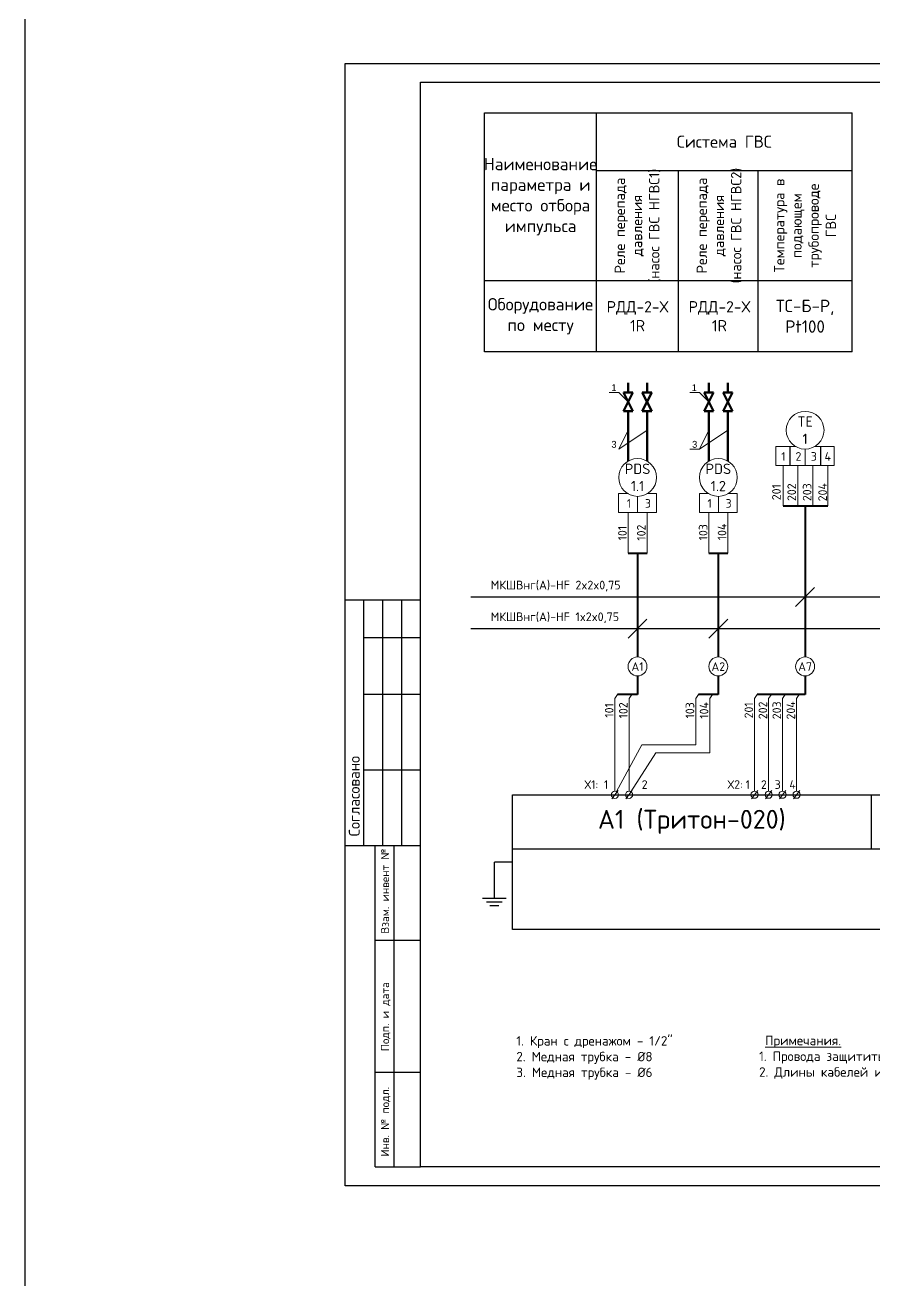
# Model space of a CAD drawing. Header units: millimetres. Extents: x 1606 to 7674, y 609 to 4159.
# Drawn here: x 3093.5 to 3318.1, y 2572.2 to 2904.3 of the extents above; entities that cross this region are included whole.
import ezdxf

# ---------------------------------------------------------------- set-up
doc = ezdxf.new("R2010")
doc.units = ezdxf.units.MM
doc.linetypes.add('K5LT_BASIC', pattern=[0])
doc.layers.add('24VDC', color=7, linetype='Continuous')
doc.layers.add('Рамка', color=7, linetype='Continuous', lineweight=50)

msp = doc.modelspace()

# ---------------------------------------------------------------- linework, layer by layer
at = {"color": 1}
for p, q in [((3244.69788, 2817.82295), (3244.69788, 2881.10405)), ((3244.69788, 2817.82295), (3244.69788, 2881.10405)), ((3312.31904, 2817.82295), (3312.31904, 2881.10405)), ((3244.69788, 2865.78946), (3312.31904, 2865.78946)), ((3266.37295, 2817.82295), (3266.37295, 2865.78946)), ((3287.42308, 2817.82295), (3287.42308, 2865.78946)), ((3215.03814, 2836.6727), (3244.69788, 2836.6727)), ((3244.69788, 2836.6727), (3312.31904, 2836.6727)), ((3317.31904, 2700.61568), (3317.31904, 2686.27777)), ((3222.48535, 2686.27777), (3423.682, 2686.27777)), ((3217.66015, 2673.27223), (3217.66015, 2682.7692)), ((3222.48535, 2682.7692), (3217.66015, 2682.7692)), ((3214.53788, 2673.27223), (3220.78242, 2673.27223)), ((3215.55921, 2672.2509), (3219.76109, 2672.2509)), ((3216.47986, 2671.33025), (3218.84044, 2671.33025))]:
    msp.add_line(p, q, dxfattribs=at)
at = {"color": 4, "ltscale": 2}
for p, q in [((3295.86736, 2792.7528), (3295.86736, 2787.73336)), ((3303.917, 2792.7528), (3303.917, 2787.73336))]:
    msp.add_line(p, q, dxfattribs=at)
at = {"color": 1}
for points in [[(3244.69788, 2817.82295), (3215.03814, 2817.82295), (3215.03814, 2881.10405), (3244.69788, 2881.10405)], [(3244.69788, 2881.10405), (3312.31904, 2881.10405)], [(3312.31904, 2817.82295), (3244.69788, 2817.82295)], [(3573.40968, 2664.92272), (3222.48535, 2664.92272), (3222.48535, 2700.61568), (3573.40968, 2700.61568)]]:
    msp.add_lwpolyline(points, dxfattribs=at)
at = {"layer": '24VDC', "color": 7, "linetype": 'Continuous'}
for p, q in [((3211.44517, 2752.96512), (3586.00808, 2752.96512)), ((3211.44517, 2744.56932), (3586.00808, 2744.56932))]:
    msp.add_line(p, q, dxfattribs=at)
at = {"layer": '24VDC', "color": 4, "ltscale": 2}
msp.add_lwpolyline([(3093.50136, 4159.07542), (7446.68843, 4159.07542), (7446.68843, 608.90193), (3093.50136, 608.90193)], close=True, dxfattribs=at)
at = {"layer": 'Рамка', "linetype": 'Continuous', "lineweight": -2}
for p, q in [((3178.14841, 2597.16095), (3178.14841, 2894.16095)), ((3178.14841, 2894.16095), (3598.14841, 2894.16095)), ((3198.14841, 2889.16095), (3593.14841, 2889.16095)), ((3198.14841, 2602.16095), (3198.14841, 2889.16095)), ((3198.77341, 2889.16095), (3593.14841, 2889.16095)), ((3178.14841, 2687.16095), (3178.14841, 2752.16095)), ((3178.14841, 2752.16095), (3198.14841, 2752.16095)), ((3183.14841, 2687.16095), (3183.14841, 2752.16095)), ((3188.14841, 2687.16095), (3188.14841, 2752.16095)), ((3193.14841, 2687.16095), (3193.14841, 2752.16095)), ((3198.14841, 2742.16095), (3183.14841, 2742.16095)), ((3198.14841, 2727.16095), (3183.14841, 2727.16095)), ((3198.14841, 2707.16095), (3183.14841, 2707.16095)), ((3178.14841, 2687.16095), (3198.14841, 2687.16095)), ((3186.14841, 2602.16095), (3186.14841, 2687.16095)), ((3186.14841, 2687.16095), (3198.14841, 2687.16095)), ((3191.14841, 2602.16095), (3191.14841, 2687.16095)), ((3186.14841, 2662.16095), (3198.14841, 2662.16095)), ((3186.14841, 2627.16095), (3198.14841, 2627.16095)), ((3186.14841, 2602.16095), (3198.14841, 2602.16095)), ((3593.14841, 2602.16095), (3198.14841, 2602.16095)), ((3598.14841, 2597.16095), (3178.14841, 2597.16095))]:
    msp.add_line(p, q, dxfattribs=at)
at = {"layer": 'Рамка', "color": 7, "linetype": 'Continuous'}
for p, q in [((3253.05178, 2809.58579), (3253.05178, 2807.08579)), ((3258.05178, 2809.58579), (3258.05178, 2807.08579)), ((3274.41438, 2809.58579), (3274.41438, 2807.08579)), ((3279.41438, 2809.58579), (3279.41438, 2807.08579)), ((3251.80178, 2807.08579), (3254.30178, 2802.08579)), ((3254.30178, 2807.08579), (3251.80178, 2802.08579)), ((3254.30178, 2807.08579), (3251.80178, 2807.08579)), ((3256.80178, 2807.08579), (3259.30178, 2802.08579)), ((3259.30178, 2807.08579), (3256.80178, 2802.08579)), ((3259.30178, 2807.08579), (3256.80178, 2807.08579)), ((3273.16438, 2807.08579), (3275.66438, 2802.08579)), ((3275.66438, 2807.08579), (3273.16438, 2802.08579)), ((3275.66438, 2807.08579), (3273.16438, 2807.08579)), ((3278.16438, 2807.08579), (3280.66438, 2802.08579)), ((3280.66438, 2807.08579), (3278.16438, 2802.08579)), ((3280.66438, 2807.08579), (3278.16438, 2807.08579)), ((3254.30178, 2802.08579), (3251.80178, 2802.08579)), ((3253.05178, 2802.08579), (3253.03243, 2788.90468)), ((3259.30178, 2802.08579), (3256.80178, 2802.08579)), ((3258.05178, 2802.08579), (3258.10448, 2788.88506)), ((3275.66438, 2802.08579), (3273.16438, 2802.08579)), ((3274.41438, 2802.08579), (3274.39503, 2788.90468)), ((3280.66438, 2802.08579), (3278.16438, 2802.08579)), ((3279.41438, 2802.08579), (3279.46708, 2788.88506))]:
    msp.add_line(p, q, dxfattribs=at)
at = {"layer": 'Рамка', "color": 7, "linetype": 'Continuous', "lineweight": 0}
for p, q in [((3248.05178, 2807.08579), (3250.55178, 2807.08579)), ((3250.55178, 2807.08579), (3253.05178, 2804.58579)), ((3269.41438, 2807.08579), (3271.91438, 2807.08579)), ((3271.91438, 2807.08579), (3274.41438, 2804.58579)), ((3269.41438, 2792.08579), (3271.91438, 2792.08579)), ((3297.37106, 2750.46512), (3302.37106, 2755.46512)), ((3253.03542, 2742.06932), (3258.03542, 2747.06932)), ((3274.39802, 2742.06932), (3279.39802, 2747.06932)), ((3250.40715, 2701.73068), (3248.71826, 2699.51516)), ((3254.13516, 2701.73068), (3252.44626, 2699.51516)), ((3287.34949, 2701.73792), (3285.6606, 2699.5224)), ((3291.07749, 2701.73792), (3289.3886, 2699.5224)), ((3294.74832, 2701.73792), (3293.05943, 2699.5224)), ((3298.47632, 2701.73792), (3296.78743, 2699.5224))]:
    msp.add_line(p, q, dxfattribs=at)
at = {"layer": 'Рамка', "color": 7, "linetype": 'Continuous', "lineweight": 15}
for p, q in [((3299.89218, 2792.08298), (3299.89218, 2787.73336)), ((3255.55178, 2779.65313), (3255.55178, 2775.30351)), ((3276.91438, 2779.65313), (3276.91438, 2775.30351))]:
    msp.add_line(p, q, dxfattribs=at)
at = {"layer": 'Рамка', "color": 7, "linetype": 'Continuous', "lineweight": 20}
for p, q in [((3294.03369, 2787.73308), (3294.02851, 2777.06619)), ((3297.95957, 2787.73308), (3297.95439, 2777.06619)), ((3301.94309, 2777.06647), (3301.94309, 2787.73635)), ((3305.8978, 2787.73308), (3305.89262, 2777.06619)), ((3253.05696, 2775.25267), (3253.05178, 2764.58579)), ((3258.05178, 2764.58579), (3258.05178, 2775.25566)), ((3274.41956, 2775.25267), (3274.41438, 2764.58579)), ((3279.41438, 2764.58579), (3279.41438, 2775.25566)), ((3250.27074, 2727.10118), (3249.56271, 2726.07444)), ((3253.99874, 2727.10118), (3253.29071, 2726.07444)), ((3271.63334, 2727.10118), (3270.92531, 2726.07444)), ((3275.36134, 2727.10118), (3274.65331, 2726.07444)), ((3287.20755, 2727.10118), (3286.49952, 2726.07444)), ((3290.93556, 2727.10118), (3290.22753, 2726.07444)), ((3294.60638, 2727.10118), (3293.89835, 2726.07444)), ((3298.33439, 2727.10118), (3297.62635, 2726.07444)), ((3249.56271, 2701.56487), (3249.56271, 2726.07444)), ((3253.29071, 2701.56487), (3253.29071, 2726.07444)), ((3270.92531, 2713.81966), (3270.92531, 2726.07444)), ((3274.65331, 2711.6673), (3274.65331, 2726.07444)), ((3286.49952, 2701.57213), (3286.49952, 2726.07444)), ((3290.22753, 2701.57213), (3290.22753, 2726.07444)), ((3293.89835, 2701.57213), (3293.89835, 2726.07444)), ((3297.62635, 2701.57213), (3297.62635, 2726.07444)), ((3256.6469, 2713.81966), (3250.00622, 2701.45196)), ((3270.92531, 2713.81966), (3256.6469, 2713.81966)), ((3260.37491, 2711.6673), (3253.79772, 2701.41462)), ((3274.65331, 2711.6673), (3260.37491, 2711.6673))]:
    msp.add_line(p, q, dxfattribs=at)
at = {"layer": 'Рамка', "color": 7, "linetype": 'Continuous', "lineweight": 40}
for p, q in [((3294.02851, 2777.07052), (3305.89262, 2777.06476)), ((3299.87106, 2777.06647), (3299.87106, 2737.06932)), ((3253.05178, 2764.58579), (3258.05178, 2764.58579)), ((3255.53542, 2764.56942), (3255.53542, 2737.06932)), ((3274.41438, 2764.58579), (3279.41438, 2764.58579)), ((3276.89802, 2764.56942), (3276.89802, 2737.06932)), ((3255.51936, 2732.13305), (3255.51936, 2727.10118)), ((3276.88196, 2732.13305), (3276.88196, 2727.10118)), ((3299.855, 2732.13305), (3299.855, 2727.10118)), ((3253.5847, 2727.10118), (3250.27074, 2727.10118)), ((3255.51936, 2727.10118), (3253.5847, 2727.10118)), ((3274.9473, 2727.10118), (3271.63334, 2727.10118)), ((3276.88196, 2727.10118), (3274.9473, 2727.10118)), ((3299.855, 2727.10118), (3287.20755, 2727.10118))]:
    msp.add_line(p, q, dxfattribs=at)
at = {"layer": 'Рамка', "color": 7, "linetype": 'Continuous', "lineweight": 0}
for points in [[(3253.05178, 2797.08579), (3250.55178, 2792.08579), (3258.05178, 2797.08579)], [(3274.41438, 2797.08579), (3271.91438, 2792.08579), (3279.41438, 2797.08579)]]:
    msp.add_lwpolyline(points, dxfattribs=at)
at = {"layer": 'Рамка', "color": 7, "linetype": 'Continuous', "lineweight": 15}
for points in [[(3302.37106, 2792.7528), (3307.59246, 2792.7528), (3307.59246, 2787.73336), (3292.10021, 2787.73336), (3292.10021, 2792.7528), (3297.48344, 2792.7528)], [(3258.03067, 2780.32295), (3260.5729, 2780.32295), (3260.5729, 2775.30351), (3250.53067, 2775.30351), (3250.53067, 2780.32295), (3253.14305, 2780.32295)], [(3279.39327, 2780.32295), (3281.9355, 2780.32295), (3281.9355, 2775.30351), (3271.89327, 2775.30351), (3271.89327, 2780.32295), (3274.50565, 2780.32295)]]:
    msp.add_lwpolyline(points, dxfattribs=at)
for centre, radius in [((3299.87106, 2797.08293), 5), ((3255.55178, 2784.58579), 5), ((3276.91438, 2784.58579), 5), ((3255.53542, 2734.56932), 2.5), ((3276.89802, 2734.56932), 2.5), ((3299.87106, 2734.56932), 2.5)]:
    msp.add_circle(centre, radius, dxfattribs=at)
at = {"layer": 'Рамка', "color": 7, "linetype": 'Continuous', "lineweight": 0}
for centre in [(3249.55719, 2700.61568), (3253.28519, 2700.61568), (3286.49952, 2700.62292), (3290.22753, 2700.62292), (3293.89835, 2700.62292), (3297.62635, 2700.62292)]:
    msp.add_circle(centre, 0.94921, dxfattribs=at)

# ---------------------------------------------------------------- texts
at = {"lineweight": 0, "char_height": 3.2742437, "width": 29.6597437, "attachment_point": 5}
for s, insert in [('{\\fISOCPEUR|b0|i0|c204|p34;\\C7;Наименование \\Pпараметра и \\Pместо отбора \\Pимпульса}', (3229.86801, 2858.88838)), ('{\\fISOCPEUR|b0|i0|c204|p34;\\C7;Оборудование \\Pпо месту}', (3229.86801, 2827.24782))]:
    msp.add_mtext(s, dxfattribs=dict(at, insert=insert))
at = {"color": 1, "lineweight": 0, "attachment_point": 5}
for s, insert, char_height, width in [('{\\fISOCPEUR|b0|i0|c204|p34;\\C7;РДД-2-Х\\P1\\fISOCPEUR|b0|i0|c0|p34;R}', (3255.53542, 2827.24782), 3, 21.6750713), ('{\\fISOCPEUR|b0|i0|c204|p34;\\C7;РДД-2-Х\\P1\\fISOCPEUR|b0|i0|c0|p34;R}', (3277.21049, 2827.24782), 3, 21.6750713), ('{\\fISOCPEUR|b0|i0|c204|p34;\\C7;ТС-Б-Р,\\P\\fISOCPEUR|b0|i0|c0|p34;Pt\\fISOCPEUR|b0|i0|c204|p34;1\\fISOCPEUR|b0|i0|c0|p34;00}', (3299.87106, 2827.24782), 3.2742437, 24.8959632), ('{\\fISOCPEUR|b0|i0|c204|p34;\\C7;А1 (Тритон-020)}', (3269.9022, 2693.44672), 5, 94.8336921)]:
    msp.add_mtext(s, dxfattribs=dict(at, insert=insert, char_height=char_height, width=width))
at = {"layer": '24VDC', "lineweight": 0, "insert": (3278.50846, 2873.44675), "char_height": 3.1832405, "width": 67.6211621, "attachment_point": 5}
msp.add_mtext('{\\fISOCPEUR|b0|i0|c204|p34;Система ГВС}', dxfattribs=at)
at = {"layer": '24VDC', "lineweight": 0, "char_height": 2.7285364, "width": 29.1167528, "attachment_point": 5, "rotation": 90}
for s, insert in [('{\\fISOCPEUR|b0|i0|c204|p34;\\C7;Реле перепада давления\\P(насос ГВС НГВС1)}', (3255.53542, 2851.23108)), ('{\\fISOCPEUR|b0|i0|c204|p34;\\C7;Реле перепада давления\\P(насос ГВС НГВС\\fISOCPEUR|b0|i0|c0|p34;2\\fISOCPEUR|b0|i0|c204|p34;)}', (3277.21049, 2851.23108)), ('{\\fISOCPEUR|b0|i0|c204|p34;Температура в подающем трубопроводе ГВС}', (3299.87106, 2851.23108))]:
    msp.add_mtext(s, dxfattribs=dict(at, insert=insert))
at = {"layer": '24VDC', "char_height": 2.27377, "width": 6.4472722, "attachment_point": 5}
for s, insert in [('{\\fISOCPEUR|b0|i0|c204|p34;\\C7;Х1:}', (3243.31934, 2703.30352)), ('{\\fISOCPEUR|b0|i0|c204|p34;\\C7;Х2:}', (3281.36454, 2703.32525))]:
    msp.add_mtext(s, dxfattribs=dict(at, insert=insert))
at = {"layer": 'Рамка', "lineweight": 0}
for s, insert, char_height, width, attachment_point in [('{\\Q0;\\C7;1}', (3249.30178, 2808.33579), 1.8190035, 2.5, 5), ('{\\Q0;\\C7;1}', (3270.56044, 2808.33579), 1.8190035, 2.5, 5), ('{\\fISOCPEUR|b0|i0|c204|p34;\\C7;TE\\P1}', (3299.87106, 2797.08293), 2.7285364, 14, 5), ('{\\Q0;\\C7;3}', (3249.30178, 2793.33579), 1.8190035, 2.5, 5), ('{\\Q0;\\C7;3}', (3270.66438, 2793.33579), 1.8190035, 2.5, 5), ('{\\fISOCPEUR|b0|i0|c204|p34;\\C1;1}', (3294.13463, 2790.15163), 2.27377, 8.7484448, 5), ('{\\fISOCPEUR|b0|i0|c204|p34;\\C1;2}', (3298.1136, 2790.15163), 2.27377, 8.7484448, 5), ('{\\fISOCPEUR|b0|i0|c204|p34;\\C1;3}', (3302.18427, 2790.15163), 2.27377, 8.7484448, 5), ('{\\fISOCPEUR|b0|i0|c204|p34;\\C1;4}', (3305.85973, 2790.15163), 2.27377, 8.7484448, 5), ('{\\fISOCPEUR|b0|i0|c204|p34;\\C7;PDS\\P1.1}', (3255.55178, 2784.58579), 2.7285364, 14, 5), ('{\\fISOCPEUR|b0|i0|c204|p34;\\C7;PDS\\P1.2}', (3276.91438, 2784.58579), 2.7285364, 14, 5), ('{\\fISOCPEUR|b0|i0|c204|p34;\\C1;1}', (3253.25408, 2777.72179), 2.27377, 8.7484448, 5), ('{\\fISOCPEUR|b0|i0|c204|p34;\\C1;3}', (3258.27519, 2777.72179), 2.27377, 8.7484448, 5), ('{\\fISOCPEUR|b0|i0|c204|p34;\\C1;1}', (3274.61668, 2777.72179), 2.27377, 8.7484448, 5), ('{\\fISOCPEUR|b0|i0|c204|p34;\\C1;3}', (3279.63779, 2777.72179), 2.27377, 8.7484448, 5), ('{\\fISOCPEUR|b0|i0|c0|p34;\\C7;A1}', (3255.53542, 2735.67144), 2.27377, 5, 2), ('{\\fISOCPEUR|b0|i0|c0|p34;\\C7;A2}', (3276.9092, 2735.67144), 2.27377, 5, 2), ('{\\fISOCPEUR|b0|i0|c0|p34;\\C7;A7}', (3299.88224, 2735.67144), 2.27377, 5, 2), ('{\\fISOCPEUR|b0|i0|c204|p34;\\C7;1}', (3247.20339, 2703.30506), 2.27377, 6.4472722, 5), ('{\\fISOCPEUR|b0|i0|c204|p34;\\C7;2}', (3257.42117, 2703.30506), 2.27377, 6.4472722, 5), ('{\\fISOCPEUR|b0|i0|c204|p34;\\C7;1}', (3284.69168, 2703.30506), 2.27377, 6.4472722, 5), ('{\\fISOCPEUR|b0|i0|c204|p34;\\C7;2}', (3288.95581, 2703.30506), 2.27377, 6.4472722, 5), ('{\\fISOCPEUR|b0|i0|c204|p34;\\C7;3}', (3292.62279, 2703.30506), 2.27377, 6.4472722, 5), ('{\\fISOCPEUR|b0|i0|c204|p34;\\C7;4}', (3296.55892, 2703.30506), 2.27377, 6.4472722, 5)]:
    msp.add_mtext(s, dxfattribs=dict(at, insert=insert, char_height=char_height, width=width, attachment_point=attachment_point))
at = {"layer": 'Рамка', "lineweight": 0, "char_height": 2.27377, "width": 8.7484448, "attachment_point": 5, "rotation": 90}
for s, insert in [('{\\fISOCPEUR|b0|i0|c204|p34;\\C1;202}', (3296.32738, 2780.67725)), ('{\\fISOCPEUR|b0|i0|c204|p34;\\C1;203}', (3300.39572, 2780.68449)), ('{\\fISOCPEUR|b0|i0|c204|p34;\\C1;204}', (3304.49478, 2780.67725)), ('{\\fISOCPEUR|b0|i0|c204|p34;\\C1;201}', (3292.28134, 2780.68449)), ('{\\fISOCPEUR|b0|i0|c0|p34;\\C1;101}', (3251.53515, 2769.84555)), ('{\\fISOCPEUR|b0|i0|c0|p34;\\C1;102}', (3256.53157, 2769.98244)), ('{\\fISOCPEUR|b0|i0|c0|p34;\\C1;103}', (3272.89786, 2770.07563)), ('{\\fISOCPEUR|b0|i0|c0|p34;\\C1;104}', (3277.89417, 2770.17173)), ('{\\fISOCPEUR|b0|i0|c0|p34;\\C1;101}', (3248.04249, 2722.95129)), ('{\\fISOCPEUR|b0|i0|c0|p34;\\C1;102}', (3251.77049, 2722.94404)), ('{\\fISOCPEUR|b0|i0|c0|p34;\\C1;103}', (3269.40509, 2722.95129)), ('{\\fISOCPEUR|b0|i0|c0|p34;\\C1;104}', (3273.13309, 2722.94404)), ('{\\fISOCPEUR|b0|i0|c204|p34;\\C1;201}', (3284.9793, 2722.95129)), ('{\\fISOCPEUR|b0|i0|c204|p34;\\C1;202}', (3288.70731, 2722.94404)), ('{\\fISOCPEUR|b0|i0|c204|p34;\\C1;203}', (3292.37813, 2722.95129)), ('{\\fISOCPEUR|b0|i0|c204|p34;\\C1;204}', (3296.10614, 2722.94404))]:
    msp.add_mtext(s, dxfattribs=dict(at, insert=insert))
at = {"layer": 'Рамка', "color": 7, "lineweight": 0, "ltscale": 100, "char_height": 2.3085, "width": 41.1656446, "attachment_point": 1}
for s, insert in [('\\pxi2.8255;{\\fISOCPEUR|b0|i0|c204|p34;МКШВнг(А)-\\fISOCPEUR|b0|i0|c0|p34;HF\\fISOCPEUR|b0|i0|c204|p34; \\fISOCPEUR|b0|i0|c0|p34;2x2\\fISOCPEUR|b0|i0|c204|p34;x0,75}', (3210.1574, 2757.26481)), ('\\pxi2.8255;{\\fISOCPEUR|b0|i0|c204|p34;МКШВнг(А)-\\fISOCPEUR|b0|i0|c0|p34;HF\\fISOCPEUR|b0|i0|c204|p34; \\fISOCPEUR|b0|i0|c0|p34;1x\\fISOCPEUR|b0|i0|c204|p34;2x0,75}', (3210.1574, 2748.86901))]:
    msp.add_mtext(s, dxfattribs=dict(at, insert=insert))
at = {"layer": 'Рамка', "linetype": 'Continuous', "lineweight": -2, "rotation": 90}
for s, insert, char_height, width, attachment_point in [('{\\fISOCPEUR|b0|i0|c204|p34;Согласовано}', (3180.59499, 2700.24828), 2.88, 26.1746478, 5), ('{\\fISOCPEUR|b0|i0|c204|p34;Взам. инвент №}', (3187.66316, 2663.83818), 2.16, 62.9489075, 1), ('{\\fISOCPEUR|b0|i0|c204|p34;Подп. и дата}', (3187.66316, 2632.75174), 2.16, 62.9489075, 1), ('{\\fISOCPEUR|b0|i0|c204|p34;Инв. № подл.}', (3187.66316, 2604.86193), 2.16, 62.9489075, 1)]:
    msp.add_mtext(s, dxfattribs=dict(at, insert=insert, char_height=char_height, width=width, attachment_point=attachment_point))
at = {"layer": 'Рамка', "color": 7, "linetype": 'K5LT_BASIC', "lineweight": 0, "char_height": 2.5, "width": 121.495728, "attachment_point": 1}
for s, insert in [('{\\fISOCPEUR|b0|i0|c204|p34;1. Кран с дренажом - 1/2"\\P2. Медная трубка - %%C8\\P3. Медная трубка - %%C6}', (3223.47607, 2636.73646)), ('{\\fISOCPEUR|b0|i0|c204|p34; \\LПримечания.\\l \\P1. Провода защитить на высоте до 2 м гофротрубой.\\P2. Длины кабелей и проводов уточнить в процессе монтажа.}', (3287.70201, 2636.82682))]:
    msp.add_mtext(s, dxfattribs=dict(at, insert=insert))

doc.saveas('drawing.dxf')
